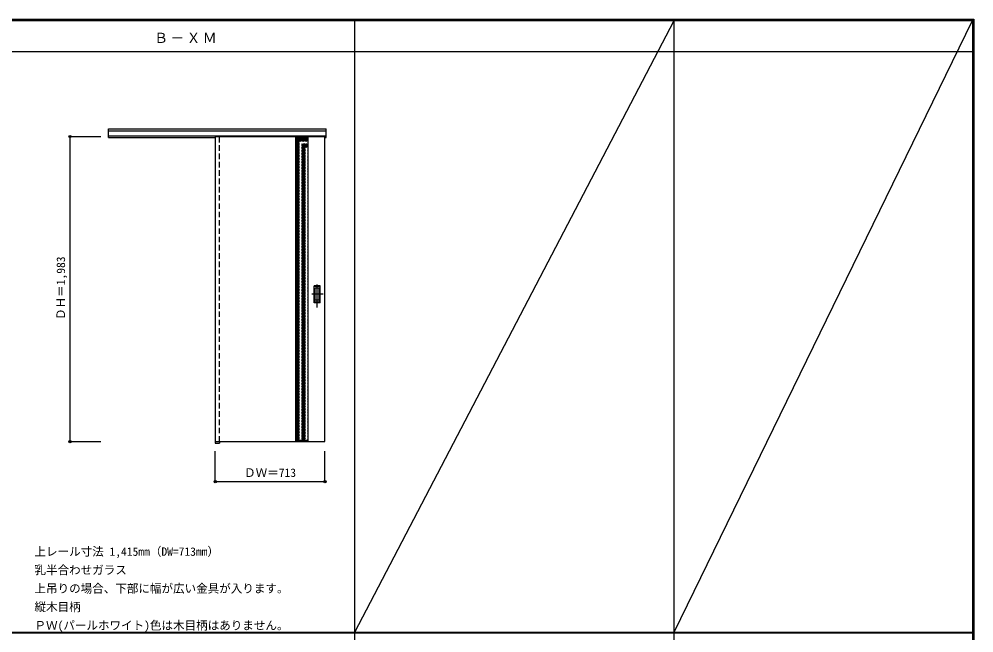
# Model space of a CAD drawing. Units: millimetres, scale not verified. Extents: x -6000 to 5700, y -4307 to 4175.
# Drawn here: x -502 to 5700, y 186 to 4175 of the extents above; entities that cross this region are included whole.
import ezdxf
from ezdxf.enums import TextEntityAlignment as Align

# ---------------------------------------------------------------- set-up
doc = ezdxf.new("R2010")
doc.units = ezdxf.units.MM
doc.header["$LTSCALE"] = 30
doc.header["$PDMODE"] = 32
doc.header["$PDSIZE"] = 15
doc.linetypes.add('CHAIN1', pattern=[8, 5, -1, 1, -1])
doc.linetypes.add('DASHED1', pattern=[1.8, 1.2, -0.6])
for name, color, linetype in [('0-2_扉', 3, 'Continuous'), ('0-3_仕上げ', 3, 'Continuous'), ('0-4_枠', 3, 'Continuous'), ('0-6_引手', 7, 'Continuous'), ('0-A_文字', 7, 'Continuous'), ('0-B_寸法', 4, 'Continuous'), ('0-C_ハッチ', 4, 'DASHED1'), ('F-1_枠', 6, 'Continuous'), ('F-A_文字', 7, 'Continuous')]:
    doc.layers.add(name, color=color, linetype=linetype)
doc.styles.add('ＭＳ ゴシック', font='')
doc.styles.get('ＭＳ ゴシック').set_extended_font_data('MS Gothic')

msp = doc.modelspace()

# ---------------------------------------------------------------- linework, layer by layer
at = {"layer": '0-2_扉', "color": 4, "linetype": 'DASHED1'}
msp.add_line((772, 3412), (772, 3408), dxfattribs=at)
at = {"layer": '0-2_扉'}
for p, q in [((772, 3412), (772, 1429)), ((772, 3412), (1485, 3412)), ((1485, 1429), (1485, 3412)), ((772, 1429), (1485, 1429))]:
    msp.add_line(p, q, dxfattribs=at)
at = {"layer": '0-3_仕上げ'}
for p, q in [((1295, 1429), (1295, 3412)), ((1375, 1429), (1375, 3412))]:
    msp.add_line(p, q, dxfattribs=at)
at = {"layer": '0-3_仕上げ', "color": 7}
for p, q in [((1375, 3404), (1295, 3404)), ((1375, 1437), (1295, 1437))]:
    msp.add_line(p, q, dxfattribs=at)
at = {"layer": '0-4_枠'}
for p, q in [((78, 3462), (1493, 3462)), ((78, 3405), (78, 3462)), ((78, 3449), (1493, 3449)), ((78, 3417), (1493, 3417)), ((771, 3417), (771, 1420)), ((799, 3412), (799, 3417)), ((78, 3405), (772, 3405)), ((799, 1429), (799, 1420)), ((771, 1420), (799, 1420))]:
    msp.add_line(p, q, dxfattribs=at)
at = {"layer": '0-4_枠', "color": 4, "linetype": 'DASHED1'}
msp.add_line((799, 1429), (799, 3412), dxfattribs=at)
at = {"layer": '0-4_枠'}
msp.add_lwpolyline([(1485, 3405), (1493, 3405), (1493, 3462)], dxfattribs=at)
at = {"layer": '0-6_引手'}
for p, q in [((1453, 2441.5), (1415, 2441.5)), ((1415, 2331.5), (1415, 2441.5)), ((1446.5, 2425.5), (1421.5, 2425.5)), ((1421.5, 2347.5), (1421.5, 2425.5)), ((1446.5, 2347.5), (1446.5, 2425.5)), ((1453, 2331.5), (1453, 2441.5)), ((1453, 2331.5), (1415, 2331.5)), ((1446.5, 2347.5), (1421.5, 2347.5))]:
    msp.add_line(p, q, dxfattribs=at)
at = {"layer": '0-6_引手', "linetype": 'DASHED1'}
for p, q in [((1418, 2335.5), (1418, 2437.5)), ((1450, 2335.5), (1418, 2335.5))]:
    msp.add_line(p, q, dxfattribs=at)
at = {"layer": '0-6_引手', "linetype": 'CHAIN1'}
for p, q in [((1434, 2301.27), (1434, 2472.12)), ((1472.07, 2386.5), (1399.56, 2386.5))]:
    msp.add_line(p, q, dxfattribs=at)
at = {"layer": '0-6_引手', "linetype": 'DASHED1'}
msp.add_lwpolyline([(1450, 2335.5), (1450, 2437.5), (1418, 2437.5)], dxfattribs=at)
at = {"layer": '0-B_寸法'}
for p, q in [((-172, 3412), (-172, 1429)), ((-172, 3412), (28, 3412)), ((-172, 1429), (28, 1429)), ((772, 1168), (772, 1368)), ((1485, 1168), (1485, 1368)), ((1485, 1168), (772, 1168))]:
    msp.add_line(p, q, dxfattribs=at)
at = {"layer": '0-B_寸法', "color": 7}
for p in [(-172, 3412), (-172, 1429), (772, 1168), (1485, 1168)]:
    msp.add_point(p, dxfattribs=at)
at = {"layer": '0-C_ハッチ'}
for p, q in [((1295, 3401.72), (1375, 3321.72)), ((1295, 3391.82), (1375, 3311.82)), ((1295, 3381.92), (1375, 3301.92)), ((1295, 3372.02), (1375, 3292.02)), ((1295, 3362.12), (1375, 3282.12)), ((1295, 3352.22), (1375, 3272.22)), ((1302.62, 3404), (1375, 3331.62)), ((1312.52, 3404), (1375, 3341.52)), ((1322.42, 3404), (1375, 3351.42)), ((1332.32, 3404), (1375, 3361.32)), ((1342.22, 3404), (1375, 3371.22)), ((1352.12, 3404), (1375, 3381.12)), ((1362.02, 3404), (1375, 3391.02)), ((1371.92, 3404), (1375, 3400.92)), ((1295, 3342.32), (1375, 3262.32)), ((1295, 3332.42), (1375, 3252.42)), ((1295, 3322.52), (1375, 3242.52)), ((1295, 3312.62), (1375, 3232.62)), ((1295, 3302.73), (1375, 3222.73)), ((1295, 3292.83), (1375, 3212.83)), ((1295, 3282.93), (1375, 3202.93)), ((1295, 3273.03), (1375, 3193.03)), ((1295, 3263.13), (1375, 3183.13)), ((1295, 3253.23), (1375, 3173.23)), ((1295, 3243.33), (1375, 3163.33)), ((1295, 3233.43), (1375, 3153.43)), ((1295, 3223.53), (1375, 3143.53)), ((1295, 3213.63), (1375, 3133.63)), ((1295, 3203.73), (1375, 3123.73)), ((1295, 3193.83), (1375, 3113.83)), ((1295, 3183.93), (1375, 3103.93)), ((1295, 3174.03), (1375, 3094.03)), ((1295, 3164.13), (1375, 3084.13)), ((1295, 3154.23), (1375, 3074.23)), ((1295, 3144.33), (1375, 3064.33)), ((1295, 3134.43), (1375, 3054.43)), ((1295, 3124.53), (1375, 3044.53)), ((1295, 3114.63), (1375, 3034.63)), ((1295, 3104.74), (1375, 3024.74)), ((1295, 3094.84), (1375, 3014.84)), ((1295, 3084.94), (1375, 3004.94)), ((1295, 3075.04), (1375, 2995.04)), ((1295, 3065.14), (1375, 2985.14)), ((1295, 3055.24), (1375, 2975.24)), ((1295, 3045.34), (1375, 2965.34)), ((1295, 3035.44), (1375, 2955.44)), ((1295, 3025.54), (1375, 2945.54)), ((1295, 3015.64), (1375, 2935.64)), ((1295, 3005.74), (1375, 2925.74)), ((1295, 2995.84), (1375, 2915.84)), ((1295, 2985.94), (1375, 2905.94)), ((1295, 2976.04), (1375, 2896.04)), ((1295, 2966.14), (1375, 2886.14)), ((1295, 2956.24), (1375, 2876.24)), ((1295, 2946.34), (1375, 2866.34)), ((1295, 2936.44), (1375, 2856.44)), ((1295, 2926.54), (1375, 2846.54)), ((1295, 2916.64), (1375, 2836.64)), ((1295, 2906.75), (1375, 2826.75)), ((1295, 2896.85), (1375, 2816.85)), ((1295, 2886.95), (1375, 2806.95)), ((1295, 2877.05), (1375, 2797.05)), ((1295, 2867.15), (1375, 2787.15)), ((1295, 2857.25), (1375, 2777.25)), ((1295, 2847.35), (1375, 2767.35)), ((1295, 2837.45), (1375, 2757.45)), ((1295, 2827.55), (1375, 2747.55)), ((1295, 2817.65), (1375, 2737.65)), ((1295, 2807.75), (1375, 2727.75)), ((1295, 2797.85), (1375, 2717.85)), ((1295, 2787.95), (1375, 2707.95)), ((1295, 2778.05), (1375, 2698.05)), ((1295, 2768.15), (1375, 2688.15)), ((1295, 2758.25), (1375, 2678.25)), ((1295, 2748.35), (1375, 2668.35)), ((1295, 2738.45), (1375, 2658.45)), ((1295, 2728.55), (1375, 2648.55)), ((1295, 2718.66), (1375, 2638.66)), ((1295, 2708.76), (1375, 2628.76)), ((1295, 2698.86), (1375, 2618.86)), ((1295, 2688.96), (1375, 2608.96)), ((1295, 2679.06), (1375, 2599.06)), ((1295, 2669.16), (1375, 2589.16)), ((1295, 2659.26), (1375, 2579.26)), ((1295, 2649.36), (1375, 2569.36)), ((1295, 2639.46), (1375, 2559.46)), ((1295, 2629.56), (1375, 2549.56)), ((1295, 2619.66), (1375, 2539.66)), ((1295, 2609.76), (1375, 2529.76)), ((1295, 2599.86), (1375, 2519.86)), ((1295, 2589.96), (1375, 2509.96)), ((1295, 2580.06), (1375, 2500.06)), ((1295, 2570.16), (1375, 2490.16)), ((1295, 2560.26), (1375, 2480.26)), ((1295, 2550.36), (1375, 2470.36)), ((1295, 2540.46), (1375, 2460.46)), ((1295, 2530.56), (1375, 2450.56)), ((1295, 2520.67), (1375, 2440.67)), ((1295, 2510.77), (1375, 2430.77)), ((1295, 2500.87), (1375, 2420.87)), ((1295, 2490.97), (1375, 2410.97)), ((1295, 2481.07), (1375, 2401.07)), ((1295, 2471.17), (1375, 2391.17)), ((1295, 2461.27), (1375, 2381.27)), ((1295, 2451.37), (1375, 2371.37)), ((1295, 2441.47), (1375, 2361.47)), ((1295, 2431.57), (1375, 2351.57)), ((1295, 2421.67), (1375, 2341.67)), ((1295, 2411.77), (1375, 2331.77)), ((1295, 2401.87), (1375, 2321.87)), ((1295, 2391.97), (1375, 2311.97)), ((1295, 2382.07), (1375, 2302.07)), ((1295, 2372.17), (1375, 2292.17)), ((1295, 2362.27), (1375, 2282.27)), ((1295, 2352.37), (1375, 2272.37)), ((1295, 2342.47), (1375, 2262.47)), ((1295, 2332.57), (1375, 2252.57)), ((1295, 2322.68), (1375, 2242.68)), ((1295, 2312.78), (1375, 2232.78)), ((1295, 2302.88), (1375, 2222.88)), ((1295, 2292.98), (1375, 2212.98)), ((1295, 2283.08), (1375, 2203.08)), ((1295, 2273.18), (1375, 2193.18)), ((1295, 2263.28), (1375, 2183.28)), ((1295, 2253.38), (1375, 2173.38)), ((1295, 2243.48), (1375, 2163.48)), ((1295, 2233.58), (1375, 2153.58)), ((1295, 2223.68), (1375, 2143.68)), ((1295, 2213.78), (1375, 2133.78)), ((1295, 2203.88), (1375, 2123.88)), ((1295, 2193.98), (1375, 2113.98)), ((1295, 2184.08), (1375, 2104.08)), ((1295, 2174.18), (1375, 2094.18)), ((1295, 2164.28), (1375, 2084.28)), ((1295, 2154.38), (1375, 2074.38)), ((1295, 2144.48), (1375, 2064.48)), ((1295, 2134.58), (1375, 2054.58)), ((1295, 2124.69), (1375, 2044.69)), ((1295, 2114.79), (1375, 2034.79)), ((1295, 2104.89), (1375, 2024.89)), ((1295, 2094.99), (1375, 2014.99)), ((1295, 2085.09), (1375, 2005.09)), ((1295, 2075.19), (1375, 1995.19)), ((1295, 2065.29), (1375, 1985.29)), ((1295, 2055.39), (1375, 1975.39)), ((1295, 2045.49), (1375, 1965.49)), ((1295, 2035.59), (1375, 1955.59)), ((1295, 2025.69), (1375, 1945.69)), ((1295, 2015.79), (1375, 1935.79)), ((1295, 2005.89), (1375, 1925.89)), ((1295, 1995.99), (1375, 1915.99)), ((1295, 1986.09), (1375, 1906.09)), ((1295, 1976.19), (1375, 1896.19)), ((1295, 1966.29), (1375, 1886.29)), ((1295, 1956.39), (1375, 1876.39)), ((1295, 1946.49), (1375, 1866.49)), ((1295, 1936.59), (1375, 1856.59)), ((1295, 1926.7), (1375, 1846.7)), ((1295, 1916.8), (1375, 1836.8)), ((1295, 1906.9), (1375, 1826.9)), ((1295, 1897), (1375, 1817)), ((1295, 1887.1), (1375, 1807.1)), ((1295, 1877.2), (1375, 1797.2)), ((1295, 1867.3), (1375, 1787.3)), ((1295, 1857.4), (1375, 1777.4)), ((1295, 1847.5), (1375, 1767.5)), ((1295, 1837.6), (1375, 1757.6)), ((1295, 1827.7), (1375, 1747.7)), ((1295, 1817.8), (1375, 1737.8)), ((1295, 1807.9), (1375, 1727.9)), ((1295, 1798), (1375, 1718)), ((1295, 1788.1), (1375, 1708.1)), ((1295, 1778.2), (1375, 1698.2)), ((1295, 1768.3), (1375, 1688.3)), ((1295, 1758.4), (1375, 1678.4)), ((1295, 1748.5), (1375, 1668.5)), ((1295, 1738.61), (1375, 1658.61)), ((1295, 1728.71), (1375, 1648.71)), ((1295, 1718.81), (1375, 1638.81)), ((1295, 1708.91), (1375, 1628.91)), ((1295, 1699.01), (1375, 1619.01)), ((1295, 1689.11), (1375, 1609.11)), ((1295, 1679.21), (1375, 1599.21)), ((1295, 1669.31), (1375, 1589.31)), ((1295, 1659.41), (1375, 1579.41)), ((1295, 1649.51), (1375, 1569.51)), ((1295, 1639.61), (1375, 1559.61)), ((1295, 1629.71), (1375, 1549.71)), ((1295, 1619.81), (1375, 1539.81)), ((1295, 1609.91), (1375, 1529.91)), ((1295, 1600.01), (1375, 1520.01)), ((1295, 1590.11), (1375, 1510.11)), ((1295, 1580.21), (1375, 1500.21)), ((1295, 1570.31), (1375, 1490.31)), ((1295, 1560.41), (1375, 1480.41)), ((1295, 1550.51), (1375, 1470.51)), ((1295, 1540.62), (1375, 1460.62)), ((1295, 1530.72), (1375, 1450.72)), ((1295, 1520.82), (1375, 1440.82)), ((1295, 1510.92), (1368.92, 1437)), ((1295, 1501.02), (1359.02, 1437)), ((1295, 1491.12), (1349.12, 1437)), ((1295, 1481.22), (1339.22, 1437)), ((1295, 1471.32), (1329.32, 1437)), ((1295, 1461.42), (1319.42, 1437)), ((1295, 1451.52), (1309.52, 1437))]:
    msp.add_line(p, q, dxfattribs=at)
at = {"layer": 'F-1_枠'}
for p, q in [((-6000, 4175), (5700, 4175)), ((-6000, 4170), (5700, 4170)), ((-6000, 4165), (5700, 4165)), ((1678, -3790), (1678, 4175)), ((3752, -3790), (3752, 4175)), ((5690, 4175), (5690, -4205)), ((5695, 4175), (5695, -4205)), ((5700, 4175), (5700, -4205)), ((-6000, 3965), (5700, 3965)), ((-6000, 190.5), (5700, 190.5)), ((-6000, 187.5), (5700, 187.5))]:
    msp.add_line(p, q, dxfattribs=at)
at = {"layer": 'F-A_文字'}
for p, q in [((1678, 190.5), (3752, 4165)), ((3752, 190.5), (5690, 4165))]:
    msp.add_line(p, q, dxfattribs=at)

# ---------------------------------------------------------------- texts
at = {"layer": '0-A_文字', "style": 'ＭＳ ゴシック'}
for s, p in [('上レール寸法 1,415mm（DW=713mm）', (-402, 670.5)), ('乳半合わせガラス', (-402, 550.5)), ('上吊りの場合、下部に幅が広い金具が入ります。', (-402, 430.5)), ('縦木目柄', (-402, 310.5)), ('ＰＷ(パールホワイト)色は木目柄はありません。', (-402, 190.5))]:
    msp.add_text(s, height=54.99, dxfattribs=at).set_placement(p, align=Align.BOTTOM_LEFT)
at = {"layer": '0-A_文字', "insert": (375.5, 4020), "char_height": 65.98, "attachment_point": 7, "style": 'ＭＳ ゴシック'}
msp.add_mtext('\\T1.17;Ｂ－ＸＭ', dxfattribs=at)
at = {"layer": '0-B_寸法', "color": 7, "style": 'ＭＳ ゴシック'}
msp.add_text('ＤＨ＝1,983', height=54.99, rotation=90, dxfattribs=at).set_placement((-187, 2220.25), align=Align.BOTTOM_LEFT)
msp.add_text('ＤＷ＝713', height=54.99, dxfattribs=at).set_placement((959.75, 1183), align=Align.BOTTOM_LEFT)

doc.saveas('drawing.dxf')
